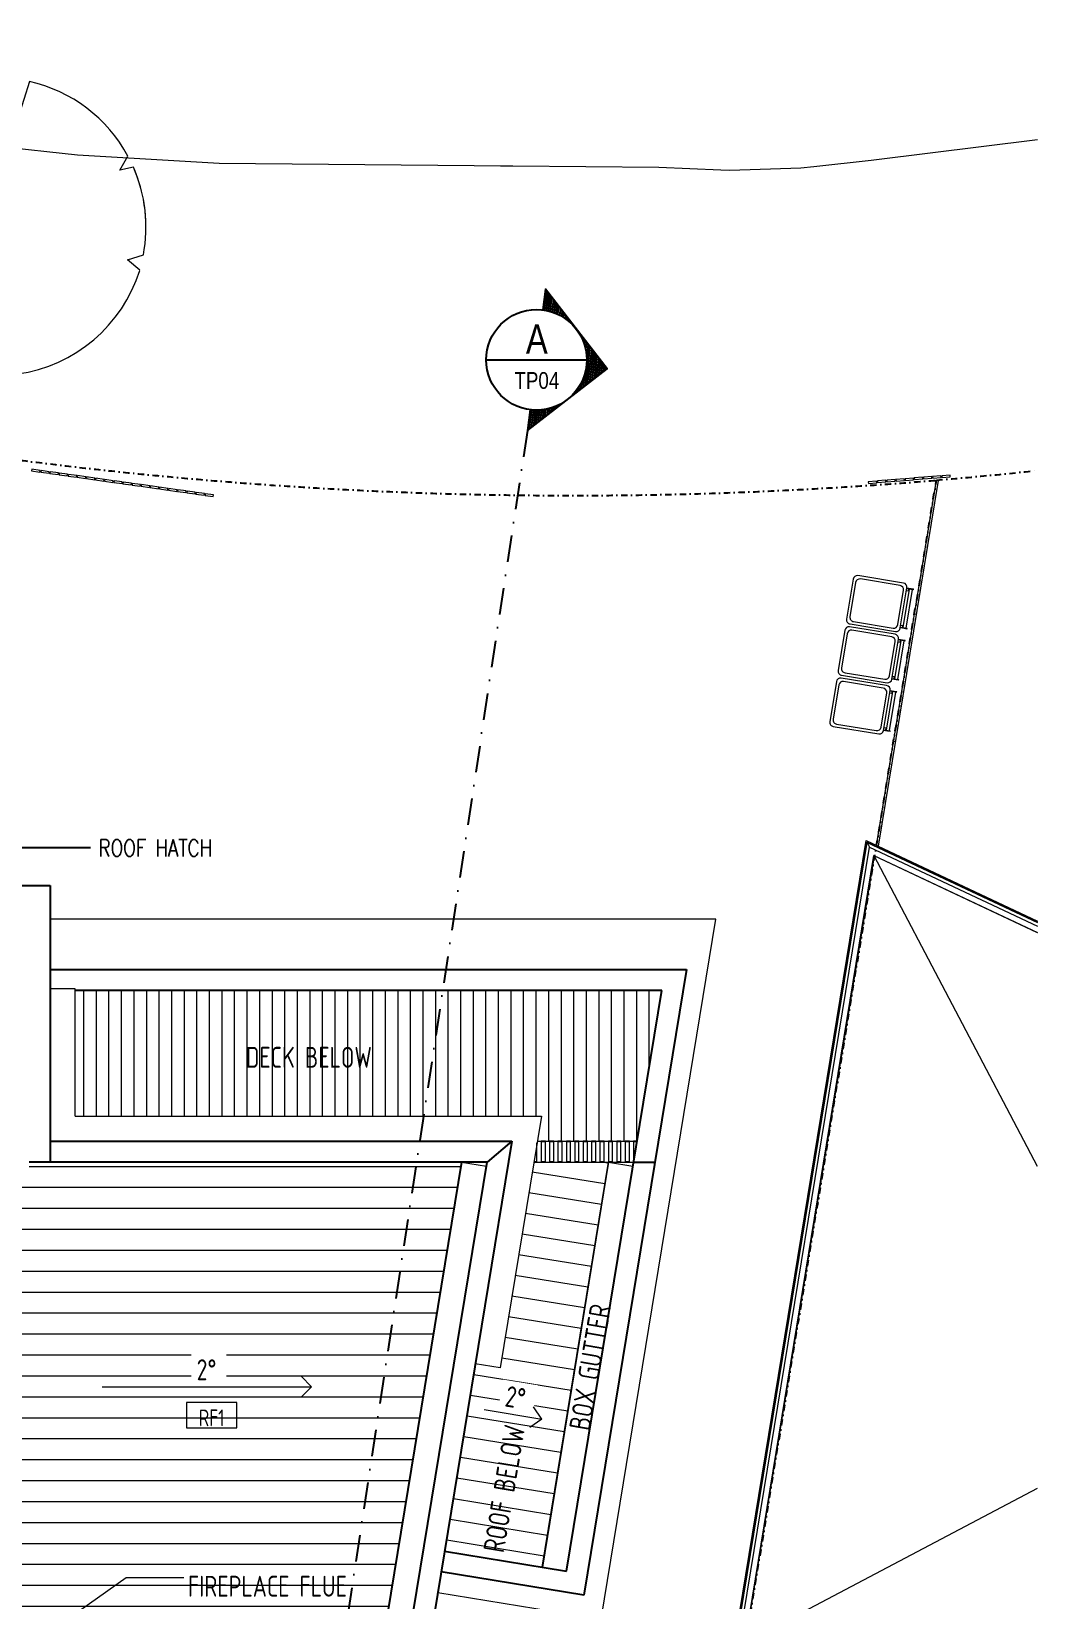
# Model space of a CAD drawing. Header units: millimetres. Extents: x -39027 to 364494, y -35256 to 94895.
# Drawn here: x 210985 to 222998, y 72363 to 91081 of the extents above; entities that cross this region are included whole.
import ezdxf
from ezdxf.enums import TextEntityAlignment as Align

# ---------------------------------------------------------------- set-up
doc = ezdxf.new("R2010")
doc.units = ezdxf.units.MM
doc.header["$LTSCALE"] = 25
doc.linetypes.add('BG_Dash Dot 3mm', pattern=[7, 3, -2, 0, -2])
doc.linetypes.add('DASHDOT', pattern=[25.4, 12.7, -6.35, 0, -6.35])
for name, color, linetype, lineweight in [('A-ANNO-IDEN', 131, 'Continuous', 5), ('A-DETL-MBND', 4, 'Continuous', 13), ('A-FLOR-PATT', 8, 'Continuous', 5), ('A-GENM', 13, 'Continuous', 5), ('A-GLAZ-CWMG', 3, 'Continuous', 5), ('A-ROOF', 132, 'Continuous', 5), ('A-ROOF-OTLN', 132, 'Continuous', 5), ('C-PROP-LINE', 91, 'BG_Dash Dot 3mm', 25), ('G-ANNO-DIMS', 3, 'Continuous', 5), ('G-ANNO-TEXT', 231, 'Continuous', 5), ('L-PLNT', 71, 'Continuous', 5), ('L-SITE', 91, 'Continuous', 9)]:
    doc.layers.add(name, color=color, linetype=linetype, lineweight=lineweight)
for name, color, linetype in [('dla-txt-d-25', 3, 'Continuous'), ('Door-18', 251, 'Continuous'), ('Symbol-5', 1, 'Continuous'), ('Wall-35', 2, 'Continuous')]:
    doc.layers.add(name, color=color, linetype=linetype)
doc.styles.add('DLA-NOTES', font='romans.shx', dxfattribs={"width": 0.8})
doc.styles.add('DLA-TITLE', font='helv.shx', dxfattribs={"width": 0.7, "height": 500})
doc.styles.add('ISOCPEUR', font='isocpeur.ttf', dxfattribs={"width": 0.75, "height": 500})
doc.styles.add('ISOCPEUR_3', font='isocpeur.ttf', dxfattribs={"width": 0.75, "height": 400})
doc.dimstyles.new('DLA100$7', dxfattribs={"dimscale": 100, "dimtxt": 2, "dimasz": 1, "dimexe": 1.5, "dimexo": 2, "dimgap": 0.8, "dimtad": 1, "dimdec": 0, "dimdsep": 46, "dimtxsty": 'DLA-NOTES', "dimblk1": 'DLA-ARO', "dimblk2": 'DLA-ARO', "dimsah": 1, "dimcen": 2, "dimdle": 1.5, "dimclrd": 256, "dimclre": 256, "dimclrt": 7, "dimaunit": 1, "dimadec": 0, "dimazin": 0, "dimtfac": 1, "dimtdec": 0, "dimtmove": 0, "dimatfit": 3, "dimldrblk": 'DLA-ARO', "dimfxl": 1, "dimtolj": 1, "dimtzin": 0, "dimarcsym": 0})

# ---------------------------------------------------------------- blocks, each defined once
blk = doc.blocks.new('Rectangular Mullion - 20x100 Timber Panel-900567-PROPOSED ROOF PLAN')
at = {"layer": 'A-DETL-MBND', "lineweight": 5}
for p, q in [((-50, -10), (-50, 10)), ((-50, 10), (50, 10)), ((50, 10), (50, -10)), ((50, -10), (-50, -10))]:
    blk.add_line(p, q, dxfattribs=at)
blk = doc.blocks.new('GENR_SCREEN_Vertical Posts_Max Spacing - screen-2448006-PROPOSED ROOF PLAN')
at = {"layer": 'A-GENM'}
for p, q in [((301, 0), (301, 231)), ((304, 250), (351, 250)), ((351, 250), (351, 0)), ((401, 0), (401, 250)), ((401, 250), (451, 250)), ((451, 250), (451, 0)), ((501, 0), (501, 250)), ((501, 250), (551, 250)), ((551, 250), (551, 0)), ((602, 0), (602, 250)), ((602, 250), (652, 250)), ((652, 250), (652, 0)), ((702, 0), (702, 250)), ((702, 250), (752, 250)), ((752, 250), (752, 0)), ((802, 0), (802, 250)), ((802, 250), (852, 250)), ((852, 250), (852, 0)), ((903, 0), (903, 250)), ((903, 250), (953, 250)), ((953, 250), (953, 0)), ((1003, 0), (1003, 250)), ((1003, 250), (1053, 250)), ((1053, 250), (1053, 0)), ((1103, 0), (1103, 250)), ((1103, 250), (1153, 250)), ((1153, 250), (1153, 0)), ((1204, 0), (1204, 250)), ((1204, 250), (1254, 250)), ((1254, 250), (1254, 0)), ((1304, 0), (1304, 250)), ((1304, 250), (1354, 250)), ((1354, 250), (1354, 0)), ((1404, 0), (1404, 250)), ((1404, 250), (1454, 250)), ((1454, 250), (1454, 0)), ((301, 0), (351, 0)), ((401, 0), (451, 0)), ((501, 0), (551, 0)), ((602, 0), (652, 0)), ((702, 0), (752, 0)), ((802, 0), (852, 0)), ((903, 0), (953, 0)), ((1003, 0), (1053, 0)), ((1103, 0), (1153, 0)), ((1204, 0), (1254, 0)), ((1304, 0), (1354, 0)), ((1404, 0), (1454, 0))]:
    blk.add_line(p, q, dxfattribs=at)
blk = doc.blocks.new('SITE_Bin_Wheely - 240 litre bin-2609414-PROPOSED ROOF PLAN')
at = {"layer": 'A-DETL-MBND', "lineweight": 5}
for p, q in [((-290, 0), (-300, 0)), ((-300, -30), (-300, 0)), ((-290, 0), (-290, -30)), ((185, 0), (175, 0)), ((175, -30), (175, 0)), ((185, 0), (185, -30)), ((-350, -130), (-350, -680)), ((-315, -165), (-315, -645)), ((-300, -80), (-300, -30)), ((-290, -80), (-300, -80)), ((185, -80), (-300, -80)), ((175, -10), (-290, -10)), ((-290, -30), (-290, -80)), ((-290, -50), (175, -50)), ((-265, -55), (-290, -55)), ((-265, -55), (-265, -80)), ((150, -115), (-265, -115)), ((175, -55), (150, -55)), ((150, -80), (150, -55)), ((175, -80), (175, -30)), ((175, -80), (185, -80)), ((185, -30), (185, -80)), ((200, -645), (200, -165)), ((235, -680), (235, -130)), ((-300, -730), (185, -730)), ((-265, -695), (150, -695))]:
    blk.add_line(p, q, dxfattribs=at)
for centre, start, end in [((-300, -130), 90, 180), ((-265, -165), 90, 180), ((150, -165), 360, 90), ((185, -130), 360, 90), ((-300, -680), 180, 270), ((-265, -645), 180, 270), ((150, -645), 270, 360), ((185, -680), 270, 0)]:
    blk.add_arc(centre, 50, start, end, dxfattribs=at)
blk = doc.blocks.new('SITE_Bin_Wheely - 240 litre bin-V442-PROPOSED ROOF PLAN')
at = {"layer": 'A-DETL-MBND', "lineweight": 5}
for p, q in [((-290, 0), (-300, 0)), ((-300, -30), (-300, 0)), ((-290, 0), (-290, -30)), ((185, 0), (175, 0)), ((175, -30), (175, 0)), ((185, 0), (185, -30)), ((-350, -130), (-350, -680)), ((-315, -165), (-315, -645)), ((-300, -80), (-300, -30)), ((-290, -80), (-300, -80)), ((185, -80), (-300, -80)), ((175, -10), (-290, -10)), ((-290, -30), (-290, -80)), ((-290, -50), (175, -50)), ((-265, -55), (-290, -55)), ((-265, -55), (-265, -80)), ((150, -115), (-265, -115)), ((175, -55), (150, -55)), ((150, -80), (150, -58)), ((175, -80), (175, -30)), ((175, -80), (185, -80)), ((185, -30), (185, -80)), ((200, -645), (200, -165)), ((235, -680), (235, -130)), ((-300, -730), (185, -730)), ((-265, -695), (150, -695))]:
    blk.add_line(p, q, dxfattribs=at)
for centre, start, end in [((-300, -130), 90, 180), ((-265, -165), 90, 180), ((150, -165), 360, 90), ((185, -130), 360, 90), ((-300, -680), 180, 270), ((-265, -645), 180, 270), ((150, -645), 270, 360), ((185, -680), 270, 0)]:
    blk.add_arc(centre, 50, start, end, dxfattribs=at)
blk = doc.blocks.new('SITE_Bin_Wheely - 240 litre bin-V443-PROPOSED ROOF PLAN')
at = {"layer": 'A-DETL-MBND', "lineweight": 5}
for p, q in [((-290, 0), (-300, 0)), ((-300, -30), (-300, 0)), ((-290, 0), (-290, -30)), ((185, 0), (175, 0)), ((175, -30), (175, 0)), ((185, 0), (185, -30)), ((-350, -130), (-350, -680)), ((-315, -165), (-315, -645)), ((-300, -80), (-300, -30)), ((-290, -80), (-300, -80)), ((185, -80), (-300, -80)), ((175, -10), (-290, -10)), ((-290, -30), (-290, -80)), ((-290, -50), (175, -50)), ((-265, -55), (-290, -55)), ((-265, -61), (-265, -80)), ((150, -115), (-265, -115)), ((175, -55), (150, -55)), ((150, -80), (150, -59)), ((175, -80), (175, -30)), ((175, -80), (185, -80)), ((185, -30), (185, -80)), ((200, -645), (200, -165)), ((235, -680), (235, -130)), ((-300, -730), (185, -730)), ((-265, -695), (150, -695))]:
    blk.add_line(p, q, dxfattribs=at)
for centre, start, end in [((-300, -130), 90, 180), ((-265, -165), 90, 180), ((150, -165), 360, 90), ((185, -130), 360, 90), ((-300, -680), 180, 270), ((-265, -645), 180, 270), ((150, -645), 270, 360), ((185, -680), 270, 0)]:
    blk.add_arc(centre, 50, start, end, dxfattribs=at)
blk = doc.blocks.new('Family - ___-2269169-PROPOSED ROOF PLAN')
at = {"layer": 'C-PROP-LINE'}
blk.add_line((14042, -17487), (18868, 11939), dxfattribs=at)
blk.add_arc((14525, 63577), 51820, 256.5084, 274.8072, dxfattribs=at)
blk = doc.blocks.new('Family - ___-2269492-PROPOSED ROOF PLAN')
at = {"layer": 'C-PROP-LINE'}
blk.add_line((14042, -17487), (18868, 11939), dxfattribs=at)
blk.add_arc((14485, 63570), 51816, 274.8523, 276.1952, dxfattribs=at)
blk = doc.blocks.new('TAG_Material sml - BG_Material Tag-175359-PROPOSED ROOF PLAN')
at = {"layer": 'A-ANNO-IDEN'}
for p, q in [((2.81, 1.21), (-3.19, 1.21)), ((-3.19, 1.21), (-3.19, -1.79)), ((2.81, -1.79), (2.81, 1.21)), ((-3.19, -1.79), (2.81, -1.79))]:
    blk.add_line(p, q, dxfattribs=at)
blk = doc.blocks.new('DLA-ARO')
blk.add_line((0, 0), (-1, 0))
at = {"const_width": 0.52}
blk.add_lwpolyline([(-1.39, -2.08), (0, 0), (-1.39, 2.08)], dxfattribs=at)
blk = doc.blocks.new('*X1260')
at = {"color": 0}
for p, q in [((3.49, 7.8), (6.6, 7.8)), ((3.69, 8), (6.4, 8)), ((3.89, 8.2), (6.2, 8.2)), ((4.09, 8.4), (6, 8.4)), ((4.29, 8.6), (5.8, 8.6)), ((4.49, 8.8), (5.6, 8.8)), ((4.69, 9), (5.4, 9)), ((4.89, 9.2), (5.2, 9.2)), ((2.09, 6.4), (2.21, 6.4)), ((2.29, 6.6), (2.52, 6.6)), ((2.49, 6.8), (2.9, 6.8)), ((2.69, 7), (3.39, 7)), ((2.89, 7.2), (4.14, 7.2)), ((3.09, 7.4), (7, 7.4)), ((3.29, 7.6), (6.8, 7.6)), ((5.96, 7.2), (7.2, 7.2)), ((6.71, 7), (7.4, 7)), ((7.19, 6.8), (7.6, 6.8)), ((7.57, 6.6), (7.8, 6.6)), ((7.88, 6.4), (8, 6.4)), ((0.49, 4.8), (0.73, 4.8)), ((0.69, 5), (0.85, 5)), ((0.89, 5.2), (0.99, 5.2)), ((1.09, 5.4), (1.14, 5.4)), ((1.29, 5.6), (1.3, 5.6)), ((1.49, 5.8), (1.49, 5.8)), ((1.69, 6), (1.7, 6)), ((1.89, 6.2), (1.94, 6.2)), ((8.15, 6.2), (8.2, 6.2)), ((8.39, 6), (8.4, 6)), ((8.6, 5.8), (8.6, 5.8)), ((8.79, 5.6), (8.8, 5.6)), ((8.96, 5.4), (9, 5.4)), ((9.11, 5.2), (9.2, 5.2)), ((9.24, 5), (9.4, 5)), ((9.37, 4.8), (9.6, 4.8)), ((-1.11, 3.2), (0.13, 3.2)), ((-0.91, 3.4), (0.17, 3.4)), ((-0.71, 3.6), (0.22, 3.6)), ((-0.51, 3.8), (0.28, 3.8)), ((-0.31, 4), (0.35, 4)), ((-0.11, 4.2), (0.43, 4.2)), ((0.09, 4.4), (0.52, 4.4)), ((0.29, 4.6), (0.62, 4.6)), ((9.48, 4.6), (9.8, 4.6)), ((9.58, 4.4), (10, 4.4)), ((9.66, 4.2), (10.2, 4.2)), ((9.74, 4), (10.4, 4)), ((9.81, 3.8), (10.6, 3.8)), ((9.87, 3.6), (10.8, 3.6)), ((9.92, 3.4), (11, 3.4)), ((9.96, 3.2), (11.2, 3.2)), ((-1.91, 2.4), (0.05, 2.4)), ((-1.71, 2.6), (0.06, 2.6)), ((-1.51, 2.8), (0.07, 2.8)), ((-1.31, 3), (0.1, 3)), ((9.99, 3), (11.4, 3)), ((10.02, 2.8), (11.6, 2.8)), ((10.04, 2.6), (11.8, 2.6)), ((10.04, 2.4), (12, 2.4))]:
    blk.add_line(p, q, dxfattribs=at)
blk = doc.blocks.new('Sectionarrow')
blk.add_lwpolyline([(6, 0), (8.49, 0), (0, 8.49), (-8.49, 0), (-6, 0)])
at = {"xscale": 1.2, "yscale": 1.2, "zscale": 1.2}
blk.add_blockref('*X1260', (-6.06, -2.74), dxfattribs=at)
blk = doc.blocks.new('sectref')
at = {"linetype": 'Continuous'}
blk.add_line((-6, 0), (6, 0), dxfattribs=at)
blk.add_circle((0, 0), 6, dxfattribs=at)
at = {"style": 'DLA-TITLE', "width": 0.8, "flags": 8}
blk.add_attdef('SECTION', text='', height=3.5, dxfattribs=at).set_placement((0.04, 0.73), align=Align.CENTER)
at = {"color": 4, "style": 'DLA-TITLE', "width": 0.8, "flags": 8}
blk.add_attdef('DRG.NO.', text='', height=2, dxfattribs=at).set_placement((0.04, -3.46), align=Align.CENTER)
blk = doc.blocks.new('PLANTING_Coloured tree scaleable - 4_5 Meters-2580578-PROPOSED FIRST FLOOR PLAN')
at = {"layer": 'L-PLNT', "lineweight": 5}
for p, q in [((-279, 1303), (-551, 1693)), ((-279, 1303), (-551, 1693)), ((-323, 1751), (-279, 1303)), ((-323, 1751), (-279, 1303)), ((1083, 1200), (1107, 1394)), ((1083, 1200), (1107, 1394)), ((1219, 1297), (1083, 1200)), ((1219, 1297), (1083, 1200)), ((-1470, 1005), (-1373, 832)), ((-1470, 1005), (-1373, 832)), ((-1373, 832), (-1588, 804)), ((-1373, 832), (-1588, 804)), ((1586, 252), (1739, 380)), ((-1753, 308), (-1542, 152)), ((-1753, 308), (-1542, 152)), ((1771, 194), (1586, 252)), ((-1542, 152), (-1779, 77)), ((-1542, 152), (-1779, 77)), ((569, -1273), (916, -1515)), ((674, -1591), (569, -1273)), ((-772, -1592), (-570, -1331)), ((-570, -1331), (-550, -1681))]:
    blk.add_line(p, q, dxfattribs=at)
blk.add_circle((0, -4), 166, dxfattribs=at)
for centre, radius, start, end in [((0, 0), 1780, 108.0083, 145.6274), ((0, 0), 1780, 108.0083, 145.6274), ((0, 0), 1780, 51.5512, 100.4622), ((0, 0), 1780, 51.5512, 100.4622), ((0, 0), 1780, 12.3276, 46.7819), ((0, 0), 1780, 20.9412, 46.7819), ((0, 0), 1780, 153.1369, 170.0213), ((0, 0), 1780, 153.1369, 170.0213), ((0, 12), 1780, 300.9465, 5.8599), ((0, 12), 1780, 177.9304, 244.2846), ((0, 12), 1780, 177.9304, 205.2817), ((-83, 336), 2070, 256.9579, 291.4464)]:
    blk.add_arc(centre, radius, start, end, dxfattribs=at)

msp = doc.modelspace()

# ---------------------------------------------------------------- hatches: boundary and pattern name
at = {"layer": 'A-FLOR-PATT'}
h = msp.add_hatch(dxfattribs=at)
h.set_pattern_fill('FP_178', color=256, style=0, pattern_type=2)
h.set_pattern_definition([(90, (220011.94, 77295.56), (-150, 9e-15), [])])
h.paths.add_polyline_path([(217023.9, 77834.9), (218215, 77834.9), (218510.2, 79634.9), (211509, 79634.9), (211509, 78134.9), (217073.1, 78134.9), (217050.6, 77997.4)], flags=0)
at = {"layer": 'Door-18', "lineweight": 5}
h = msp.add_hatch(dxfattribs=at)
h.set_pattern_fill('FP_181', color=256, style=0, pattern_type=2)
h.set_pattern_definition([(180, (202908.92, 73784.35), (-3e-14, -250), [])])
h.paths.add_polyline_path([(214199.4, 65863.2), (216121.6, 77584.9), (210959, 77584.9), (210959, 77484.5), (210542.7, 77484.5), (210542.7, 65863.2), (211584, 65863.2)], flags=0)
h.paths.add_polyline_path([(211346.3, 72084.5), (211320.4, 72087.9), (211296.3, 72097.9), (211275.6, 72113.8), (211259.7, 72134.5), (211249.7, 72158.6), (211246.3, 72184.5), (211249.7, 72210.4), (211259.7, 72234.5), (211275.6, 72255.2), (211296.3, 72271.1), (211320.4, 72281.1), (211346.3, 72284.5), (211372.2, 72281.1), (211396.3, 72271.1), (211417, 72255.2), (211432.9, 72234.5), (211442.9, 72210.4), (211446.3, 72184.5), (211442.9, 72158.6), (211432.9, 72134.5), (211417, 72113.8), (211396.3, 72097.9), (211372.2, 72087.9)], flags=0)
h = msp.add_hatch(dxfattribs=at)
h.set_pattern_fill('FP_186', color=256, style=0, pattern_type=2)
h.set_pattern_definition([(170.718, (195720.33, 72075.9), (-40.3234, -246.7266), [])])
h.paths.add_polyline_path([(217082.9, 72750.1), (217873.1, 77584.9), (216982.9, 77584.9), (216580, 75127.5), (216288.2, 75175.4), (215922.9, 72940.3), (216113, 72909.2)], flags=0)

# ---------------------------------------------------------------- linework, layer by layer
at = {"layer": 'A-DETL-MBND', "lineweight": 5}
for p, q in [((211535, 89604.8), (209851.1, 89782.6)), ((222997.4, 89786.6), (221040.6, 89544.2)), ((213225.4, 89505.6), (211535, 89604.8)), ((216273, 89476.9), (213225.4, 89505.6)), ((216586.6, 89474), (216273, 89476.9)), ((216734.2, 89472.6), (216586.6, 89474)), ((221012.1, 89540.7), (220325.3, 89466)), ((221040.6, 89544.2), (221012.1, 89540.7)), ((218473.8, 89456.2), (216734.2, 89472.6)), ((219214.5, 89425.2), (218473.8, 89456.2)), ((219321.2, 89420.8), (219214.5, 89425.2)), ((220168.9, 89449), (219321.2, 89420.8)), ((220325.3, 89466), (220168.9, 89449)), ((221073.8, 81363.9), (221788.7, 85723.8)), ((221808.5, 85720.6), (221092.6, 81355.1)), ((221788.7, 85723.8), (221808.5, 85720.6)), ((221527.3, 84129.7), (221547.1, 84126.5)), ((221278, 82609.5), (221297.8, 82606.3)), ((219156.3, 80484.9), (211209, 80484.9)), ((217785.9, 72128.2), (219156.3, 80484.9)), ((215836.5, 72447.8), (217785.9, 72128.2))]:
    msp.add_line(p, q, dxfattribs=at)
at = {"layer": 'A-ROOF'}
for p, q in [((221046.3, 81238.8), (219507.3, 71854)), ((222997.4, 80323.2), (221046.3, 81238.8)), ((222997.4, 77534.1), (221046.3, 81238.8)), ((211509, 79654.5), (211209, 79654.5)), ((211509, 78134.9), (211509, 79654.5)), ((211509, 78134.9), (217073.1, 78134.9)), ((217073.1, 78134.9), (216580, 75127.5)), ((214199.4, 65863.2), (216121.6, 77584.9)), ((217082.9, 72750.1), (217873.1, 77584.9)), ((216288.2, 75175.4), (215922.9, 72940.3)), ((216580, 75127.5), (216283.9, 75176.1)), ((219507.3, 71854), (222997.4, 73692.1))]:
    msp.add_line(p, q, dxfattribs=at)
at = {"layer": 'A-ROOF-OTLN'}
for p, q in [((219368.7, 71781), (220949.7, 81422.2)), ((219382.7, 71788.4), (220959.5, 81403.5)), ((219385.4, 71789.8), (220961.3, 81400.1)), ((219427.6, 71812), (220990.7, 81344.2)), ((219503.8, 71852.1), (221043.8, 81243.4)), ((220949.7, 81422.2), (222997.4, 80461.3)), ((220959.5, 81403.5), (222997.4, 80447.2)), ((220961.3, 81400.1), (222997.4, 80444.6)), ((220961.3, 81400.1), (220990.7, 81344.2)), ((220990.7, 81344.2), (222997.4, 80402.5)), ((221043.8, 81243.4), (222997.4, 80326.7)), ((216124.7, 77584.4), (214202.6, 65863.2)), ((216414.7, 77536.9), (214500.4, 65863.2)), ((216121.6, 77584.9), (216417.6, 77536.4)), ((217876.2, 77584.4), (217086, 72749.6)), ((217873.1, 77584.9), (218166.2, 77537)), ((217373.4, 72702.6), (217082.9, 72750.1))]:
    msp.add_line(p, q, dxfattribs=at)
at = {"layer": 'G-ANNO-DIMS'}
for q in [(214204.9, 75029.4), (214204.9, 74779.4)]:
    msp.add_line((214329.9, 74904.4), q, dxfattribs=at)
at = {"layer": 'G-ANNO-TEXT', "color": 250, "lineweight": 13}
for p, q in [((211434, 72142.2), (212119, 72626.5)), ((212119, 72626.5), (212804.1, 72626.5))]:
    msp.add_line(p, q, dxfattribs=at)
at = {"layer": 'Wall-35'}
for p, q in [((209589, 80884.9), (211209, 80884.9)), ((211209, 80884.9), (211209, 77584.9)), ((211209, 79884.9), (218804.5, 79884.9)), ((218804.5, 79884.9), (217579.6, 72415.3)), ((218510.2, 79634.9), (211509, 79634.9)), ((217373.4, 72702.5), (218510.2, 79634.9)), ((211209, 77834.9), (216719.9, 77834.9)), ((216719.9, 77834.9), (214715.7, 65613.2)), ((216719.9, 77834.9), (216425.6, 77584.9)), ((217070.8, 77834.9), (217121.1, 77834.9)), ((217171.1, 77834.9), (217221.4, 77834.9)), ((217271.4, 77834.9), (217321.7, 77834.9)), ((217371.7, 77834.9), (217422, 77834.9)), ((217472, 77834.9), (217522.3, 77834.9)), ((217572.3, 77834.9), (217622.6, 77834.9)), ((217672.6, 77834.9), (217722.9, 77834.9)), ((217772.9, 77834.9), (217823.1, 77834.9)), ((217873.1, 77834.9), (217923.4, 77834.9)), ((217973.4, 77834.9), (218023.7, 77834.9)), ((218073.7, 77834.9), (218124, 77834.9)), ((218174, 77834.9), (218215, 77834.9)), ((216425.6, 77584.9), (210959, 77584.9)), ((214462.4, 65613.2), (216425.6, 77584.9)), ((217020.8, 77584.9), (216982.9, 77584.9)), ((217121.1, 77584.9), (217070.8, 77584.9)), ((217221.4, 77584.9), (217171.1, 77584.9)), ((217321.7, 77584.9), (217271.4, 77584.9)), ((217422, 77584.9), (217371.7, 77584.9)), ((217522.3, 77584.9), (217472, 77584.9)), ((217622.6, 77584.9), (217572.3, 77584.9)), ((217722.9, 77584.9), (217672.6, 77584.9)), ((217823.1, 77584.9), (217772.9, 77584.9)), ((217923.4, 77584.9), (217873.1, 77584.9)), ((218023.7, 77584.9), (217973.4, 77584.9)), ((218124, 77584.9), (218073.7, 77584.9)), ((218174, 77584.9), (218427.4, 77584.9)), ((215917.4, 72941.2), (217373.4, 72702.5)), ((217579.6, 72415.3), (215877, 72694.5))]:
    msp.add_line(p, q, dxfattribs=at)

# ---------------------------------------------------------------- block references
at = {"layer": 'A-ANNO-IDEN', "xscale": 99.99999999999993, "yscale": 99.99999999999993, "zscale": 99.99999999999993}
msp.add_blockref('TAG_Material sml - BG_Material Tag-175359-PROPOSED ROOF PLAN', (213156.3, 74594.2), dxfattribs=at)
at = {"layer": 'A-GENM'}
msp.add_blockref('GENR_SCREEN_Vertical Posts_Max Spacing - screen-2448006-PROPOSED ROOF PLAN', (216719.9, 77584.9), dxfattribs=at)
at = {"layer": 'A-GLAZ-CWMG', "lineweight": 5, "extrusion": (0, 0, -1)}
for p, rotation in [((-211039.8, 85838.2), 8.032931464940027), ((-211148.7, 85822.9), 8.032931464940027), ((-211257.6, 85807.5), 8.032931464940027), ((-211366.5, 85792.1), 8.032931464940027), ((-211475.5, 85776.7), 8.032931464940027), ((-211584.4, 85761.4), 8.032931464940027), ((-211693.3, 85746), 8.032931464940027), ((-211802.2, 85730.6), 8.032931464940027), ((-211911.1, 85715.3), 8.032931464940027), ((-221246.2, 85717.7), 175.2915361515504), ((-221355.8, 85726.7), 175.2915361515504), ((-221465.5, 85735.7), 175.2915361515504), ((-221575.1, 85744.8), 175.2915361515504), ((-221684.7, 85753.8), 175.2915361515504), ((-221794.3, 85762.8), 175.2915361515504), ((-221904, 85771.9), 175.2915361515504), ((-212020.1, 85699.9), 8.032931464940027), ((-212129, 85684.5), 8.032931464940027), ((-212237.9, 85669.1), 8.032931464940027), ((-212346.8, 85653.8), 8.032931464940027), ((-212455.7, 85638.4), 8.032931464940027), ((-212564.7, 85623), 8.032931464940027), ((-212673.6, 85607.7), 8.032931464940027), ((-212782.5, 85592.3), 8.032931464940027), ((-212891.4, 85576.9), 8.032931464940027), ((-213000.3, 85561.5), 8.032931464940027), ((-213109.3, 85546.2), 8.032931464940027), ((-221026.9, 85699.6), 175.2915361515504), ((-221136.6, 85708.7), 175.2915361515504)]:
    msp.add_blockref('Rectangular Mullion - 20x100 Timber Panel-900567-PROPOSED ROOF PLAN', p, dxfattribs=dict(at, rotation=rotation))
at = {"layer": 'C-PROP-LINE'}
for name in ['Family - ___-2269169-PROPOSED ROOF PLAN', 'Family - ___-2269492-PROPOSED ROOF PLAN']:
    msp.add_blockref(name, (202920.9, 73784.3), dxfattribs=at)
at = {"layer": 'L-PLNT', "lineweight": 5, "rotation": 336.8993779194267}
msp.add_blockref('PLANTING_Coloured tree scaleable - 4_5 Meters-2580578-PROPOSED FIRST FLOOR PLAN', (210573.5, 88745.4), dxfattribs=at)
at = {"layer": 'L-SITE', "rotation": 260.6872492029107}
for name, p in [('SITE_Bin_Wheely - 240 litre bin-2609414-PROPOSED ROOF PLAN', (221467.3, 84129.7)), ('SITE_Bin_Wheely - 240 litre bin-V442-PROPOSED ROOF PLAN', (221367, 83517.9)), ('SITE_Bin_Wheely - 240 litre bin-V443-PROPOSED ROOF PLAN', (221266.7, 82906.1))]:
    msp.add_blockref(name, p, dxfattribs=at)
at = {"layer": 'Symbol-5', "xscale": 100, "yscale": 100, "rotation": 262.8048797276768}
msp.add_blockref('Sectionarrow', (217015.2, 87160.5), dxfattribs=at)
at = {"layer": 'Symbol-5', "xscale": 100, "yscale": 100}
msp.add_blockref('sectref', (217015.2, 87160.5), dxfattribs=at).add_auto_attribs({'SECTION': 'A', 'DRG.NO.': 'TP04'})

# ---------------------------------------------------------------- texts
at = {"layer": 'A-ANNO-IDEN', "insert": (213137.5, 74632.2), "char_height": 200, "width": 357.6, "attachment_point": 2, "line_spacing_factor": 1.153846, "style": 'ISOCPEUR_3'}
msp.add_mtext('RF1', dxfattribs=at)
at = {"layer": 'dla-txt-d-25', "insert": (211787.6, 81434.2), "char_height": 200, "attachment_point": 1, "style": 'DLA-NOTES'}
msp.add_mtext_dynamic_manual_height_columns('ROOF HATCH', width=1993.546, gutter_width=1000, heights=[0], dxfattribs=at)
at = {"layer": 'G-ANNO-TEXT', "color": 7, "lineweight": 13, "char_height": 250, "attachment_point": 1, "line_spacing_factor": 1.153846, "style": 'ISOCPEUR'}
for s, insert, width in [('DECK BELOW', (213545.6, 78960.7), 1725), ('FIREPLACE FLUE', (212854.1, 72647.7), 2190)]:
    msp.add_mtext(s, dxfattribs=dict(at, insert=insert, width=width))
for s, insert, width, rotation in [('BOX GUTTER', (217402.8, 74412.5), 1752, 80.16916), ('ROOF BELOW', (216379, 72953.3), 1749, 80.37218)]:
    msp.add_mtext(s, dxfattribs=dict(at, insert=insert, width=width, rotation=rotation))

# ---------------------------------------------------------------- leaders
at = {"layer": 'dla-txt-d-25'}
msp.add_leader([(210408.5, 80233.3), (210408.5, 81338.6), (211692, 81338.6)], dimstyle='DLA100$7', override={"dimgap": 0.8, "dimtad": 0}, dxfattribs=at)

# ---------------------------------------------------------------- next in the draw order: texts
at = {"layer": 'G-ANNO-DIMS', "insert": (212958.7, 75231.4), "char_height": 250, "width": 291, "attachment_point": 1, "line_spacing_factor": 1.153846, "style": 'ISOCPEUR', "bg_fill": 3, "box_fill_scale": 1.25, "bg_fill_color": 0, "bg_fill_transparency": 0}
msp.add_mtext('2°', dxfattribs=at)
at = {"layer": 'G-ANNO-DIMS', "insert": (216668.8, 74917.3), "char_height": 250, "width": 291, "attachment_point": 1, "rotation": 350.71757, "line_spacing_factor": 1.153846, "style": 'ISOCPEUR', "bg_fill": 3, "box_fill_scale": 1.25, "bg_fill_color": 0, "bg_fill_transparency": 0}
msp.add_mtext('2°', dxfattribs=at)

# ---------------------------------------------------------------- next in the draw order: linework, layer by layer
at = {"layer": 'G-ANNO-DIMS'}
for p, q in [((211829.9, 74904.4), (214329.9, 74904.4)), ((216390.7, 74631.5), (217080.8, 74518.7)), ((217080.8, 74518.7), (216937.3, 74415.5)), ((217080.8, 74518.7), (216977.6, 74662.2))]:
    msp.add_line(p, q, dxfattribs=at)
at = {"layer": 'Symbol-5', "linetype": 'DASHDOT'}
msp.add_line((216908.9, 86318.6), (212879.1, 59777.7), dxfattribs=at)

doc.saveas('drawing.dxf')
